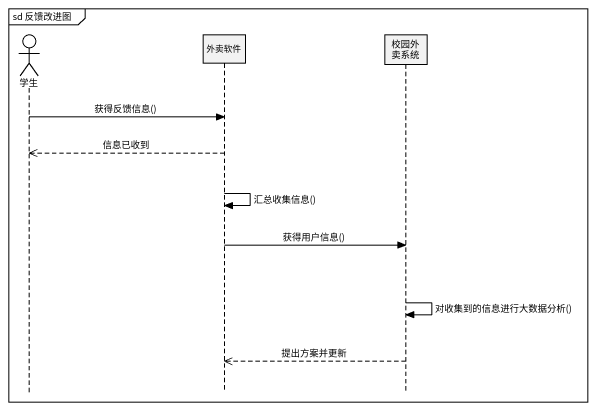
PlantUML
@startuml
mainframe sd 反馈改进图
hide footbox
actor 学生
participant 外卖软件
participant 校园外卖系统

学生 -> 外卖软件 : 获得反馈信息()
外卖软件 -->> 学生 : 信息已收到
外卖软件 -> 外卖软件 : 汇总收集信息()
外卖软件 -> 校园外卖系统 : 获得用户信息()
校园外卖系统 -> 校园外卖系统 : 对收集到的信息进行大数据分析()
校园外卖系统 -->> 外卖软件 : 提出方案并更新
@enduml
